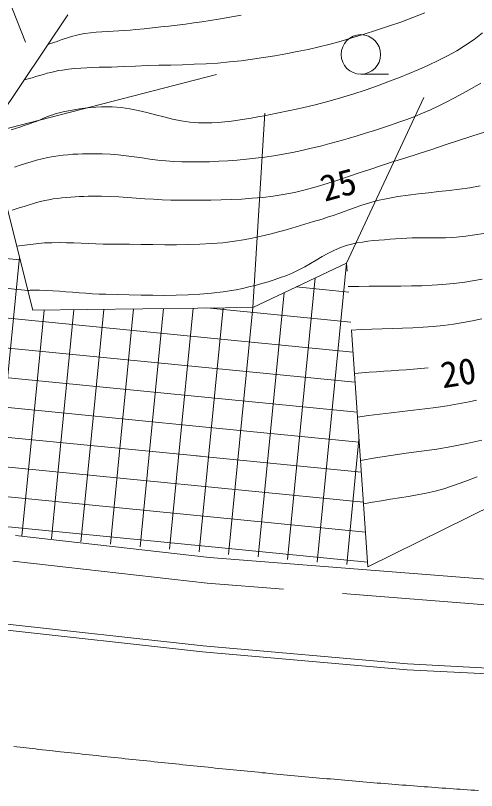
# Model space of a CAD drawing. Units: millimetres, scale not verified. Extents: x 40000 to 680000, y 20000 to 380000.
# Drawn here: x 312076 to 323740, y 253680 to 273287 of the extents above; entities that cross this region are included whole.
import ezdxf
from ezdxf.enums import TextEntityAlignment as Align

# ---------------------------------------------------------------- set-up
doc = ezdxf.new("R2010")
doc.units = ezdxf.units.MM
doc.header["$LTSCALE"] = 1000
doc.linetypes.add('CHAIN', pattern=[18.5, 12, -1.5, 3.5, -1.5])
doc.linetypes.add('DASHED', pattern=[7.5, 6, -1.5])
for name, color, linetype, lineweight in [('M-BGD', 7, 'Continuous', 13), ('M-BMK', 2, 'CHAIN', 13), ('M-STR-STRC', 7, 'Continuous', 13)]:
    doc.layers.add(name, color=color, linetype=linetype, lineweight=lineweight)
doc.styles.add('ＭＳ ゴシック', font='')
doc.styles.get('ＭＳ ゴシック').set_extended_font_data('MS Gothic')

msp = doc.modelspace()

# ---------------------------------------------------------------- linework, layer by layer
at = {"layer": 'M-BGD'}
for p, q in [((311371, 275037), (312328, 272614)), ((322129, 273234), (322430, 273356)), ((316585, 273098), (316793, 273127)), ((316793, 273127), (317001, 273159)), ((317001, 273159), (317209, 273193)), ((317209, 273193), (317498, 273244)), ((317498, 273244), (317787, 273296)), ((321824, 273121), (322129, 273234)), ((314979, 272917), (315123, 272930)), ((315123, 272930), (315332, 272953)), ((315332, 272953), (315541, 272975)), ((315541, 272975), (315750, 272998)), ((315750, 272998), (315959, 273021)), ((315959, 273021), (316168, 273045)), ((316168, 273045), (316377, 273071)), ((316377, 273071), (316585, 273098)), ((321207, 272914), (321516, 273015)), ((321516, 273015), (321824, 273121)), ((313364, 272716), (313443, 272741)), ((313443, 272741), (313523, 272764)), ((313523, 272764), (313604, 272785)), ((313604, 272785), (313685, 272803)), ((313685, 272803), (313827, 272828)), ((313827, 272828), (313970, 272848)), ((313970, 272848), (314113, 272863)), ((314113, 272863), (314257, 272874)), ((314257, 272874), (314401, 272883)), ((314401, 272883), (314546, 272891)), ((314546, 272891), (314691, 272898)), ((314691, 272898), (314835, 272907)), ((314835, 272907), (314979, 272917)), ((320588, 272721), (320897, 272817)), ((320897, 272817), (321207, 272914)), ((323684, 272684), (323893, 272846)), ((312891, 272553), (312970, 272579)), ((312970, 272579), (313049, 272606)), ((313049, 272606), (313128, 272633)), ((313128, 272633), (313206, 272661)), ((313206, 272661), (313285, 272689)), ((313285, 272689), (313364, 272716)), ((319759, 272496), (320037, 272565)), ((320037, 272565), (320313, 272640)), ((320313, 272640), (320588, 272721)), ((323466, 272534), (323684, 272684)), ((318918, 272318), (319200, 272373)), ((319200, 272373), (319480, 272431)), ((319480, 272431), (319759, 272496)), ((323008, 272266), (323240, 272395)), ((323240, 272395), (323466, 272534)), ((317786, 272144), (318070, 272182)), ((318070, 272182), (318353, 272223)), ((318353, 272223), (318636, 272269)), ((318636, 272269), (318918, 272318)), ((322771, 272145), (323008, 272266)), ((313570, 271945), (313725, 271957)), ((313725, 271957), (313880, 271965)), ((313880, 271965), (314035, 271971)), ((314035, 271971), (314191, 271976)), ((314191, 271976), (314347, 271979)), ((314347, 271979), (314502, 271983)), ((314502, 271983), (314658, 271988)), ((314658, 271988), (314813, 271995)), ((314813, 271995), (315110, 272009)), ((315110, 272009), (315408, 272019)), ((315408, 272019), (315706, 272027)), ((315706, 272027), (316004, 272034)), ((316004, 272034), (316302, 272042)), ((316302, 272042), (316600, 272053)), ((316600, 272053), (316897, 272066)), ((316897, 272066), (317194, 272085)), ((317194, 272085), (317490, 272111)), ((317490, 272111), (317786, 272144)), ((322284, 271923), (322529, 272031)), ((322529, 272031), (322771, 272145)), ((312590, 271742), (312685, 271770)), ((312685, 271770), (312780, 271797)), ((312780, 271797), (312876, 271824)), ((312876, 271824), (312971, 271848)), ((312971, 271848), (313068, 271871)), ((313068, 271871), (313165, 271892)), ((313165, 271892), (313262, 271908)), ((313262, 271908), (313416, 271929)), ((313416, 271929), (313570, 271945)), ((320813, 271803), (321513, 271800)), ((321790, 271721), (322038, 271820)), ((322038, 271820), (322284, 271923)), ((312303, 271662), (312399, 271687)), ((312399, 271687), (312494, 271714)), ((312494, 271714), (312590, 271742)), ((321235, 271507), (321543, 271623)), ((321543, 271623), (321790, 271721)), ((323629, 271446), (323848, 271573)), ((320611, 271297), (320924, 271398)), ((320924, 271398), (321235, 271507)), ((323407, 271323), (323629, 271446)), ((319977, 271113), (320295, 271202)), ((320295, 271202), (320611, 271297)), ((322960, 271088), (323184, 271204)), ((323184, 271204), (323407, 271323)), ((314109, 270968), (314248, 270975)), ((314248, 270975), (314387, 270978)), ((314387, 270978), (314525, 270976)), ((314525, 270976), (314746, 270959)), ((319336, 270953), (319657, 271031)), ((319657, 271031), (319977, 271113)), ((322573, 270901), (322768, 270992)), ((322768, 270992), (322960, 271088)), ((312953, 270754), (313018, 270776)), ((313018, 270776), (313082, 270797)), ((313082, 270797), (313148, 270814)), ((313148, 270814), (313283, 270846)), ((313283, 270846), (313419, 270874)), ((313419, 270874), (313556, 270900)), ((313556, 270900), (313694, 270922)), ((313694, 270922), (313832, 270942)), ((313832, 270942), (313970, 270957)), ((313970, 270957), (314109, 270968)), ((314746, 270959), (314965, 270927)), ((314965, 270927), (315182, 270883)), ((315182, 270883), (315399, 270831)), ((315399, 270831), (315615, 270775)), ((315615, 270775), (315832, 270720)), ((318368, 270751), (318692, 270814)), ((318692, 270814), (319014, 270881)), ((319014, 270881), (319336, 270953)), ((322176, 270735), (322376, 270816)), ((322376, 270816), (322573, 270901)), ((312511, 270576), (312575, 270600)), ((312575, 270600), (312638, 270625)), ((312638, 270625), (312701, 270651)), ((312701, 270651), (312764, 270678)), ((312764, 270678), (312827, 270704)), ((312827, 270704), (312890, 270729)), ((312890, 270729), (312953, 270754)), ((315832, 270720), (316048, 270667)), ((316048, 270667), (316266, 270623)), ((316266, 270623), (316485, 270590)), ((316485, 270590), (316705, 270573)), ((317040, 270573), (317207, 270582)), ((317207, 270582), (317374, 270596)), ((317374, 270596), (317540, 270615)), ((317540, 270615), (317707, 270637)), ((317707, 270637), (317873, 270662)), ((317873, 270662), (318039, 270690)), ((318039, 270690), (318204, 270720)), ((318204, 270720), (318368, 270751)), ((321568, 270515), (321772, 270585)), ((321772, 270585), (321975, 270658)), ((321975, 270658), (322176, 270735)), ((311969, 270391), (312078, 270428)), ((312078, 270428), (312186, 270464)), ((312186, 270464), (312295, 270501)), ((312295, 270501), (312403, 270538)), ((312403, 270538), (312511, 270576)), ((316705, 270573), (316872, 270570)), ((316872, 270570), (317040, 270573)), ((321159, 270380), (321364, 270446)), ((321364, 270446), (321568, 270515)), ((320492, 270175), (320723, 270244)), ((320723, 270244), (320954, 270315)), ((320954, 270315), (321159, 270380)), ((323286, 270123), (323625, 270235)), ((323625, 270235), (323965, 270347)), ((319793, 269984), (320027, 270045)), ((320027, 270045), (320260, 270108)), ((320260, 270108), (320492, 270175)), ((322608, 269900), (322947, 270011)), ((322947, 270011), (323286, 270123)), ((318849, 269780), (319086, 269824)), ((319086, 269824), (319323, 269873)), ((319323, 269873), (319558, 269927)), ((319558, 269927), (319793, 269984)), ((322268, 269790), (322608, 269900)), ((312469, 269585), (312609, 269625)), ((312609, 269625), (312750, 269661)), ((312750, 269661), (312891, 269694)), ((312891, 269694), (313034, 269720)), ((313034, 269720), (313156, 269739)), ((313156, 269739), (313279, 269754)), ((313279, 269754), (313402, 269766)), ((313402, 269766), (313526, 269776)), ((313526, 269776), (313649, 269783)), ((313649, 269783), (313773, 269787)), ((313773, 269787), (313897, 269790)), ((313897, 269790), (314021, 269790)), ((314021, 269790), (314145, 269789)), ((314145, 269789), (314269, 269787)), ((314269, 269787), (314471, 269778)), ((314471, 269778), (314673, 269761)), ((314673, 269761), (314875, 269738)), ((314875, 269738), (315076, 269712)), ((315076, 269712), (315277, 269683)), ((315277, 269683), (315478, 269655)), ((315478, 269655), (315680, 269629)), ((315680, 269629), (315881, 269607)), ((315881, 269607), (316083, 269591)), ((316985, 269589), (317219, 269599)), ((317219, 269599), (317452, 269612)), ((317452, 269612), (317685, 269630)), ((317685, 269630), (317917, 269651)), ((317917, 269651), (318149, 269677)), ((318149, 269677), (318381, 269707)), ((318381, 269707), (318611, 269740)), ((318611, 269740), (318849, 269780)), ((321587, 269573), (321927, 269681)), ((321927, 269681), (322268, 269790)), ((312052, 269454), (312191, 269498)), ((312191, 269498), (312330, 269542)), ((312330, 269542), (312469, 269585)), ((316083, 269591), (316286, 269583)), ((316286, 269583), (316519, 269581)), ((316519, 269581), (316752, 269583)), ((316752, 269583), (316985, 269589)), ((321044, 269395), (321315, 269486)), ((321315, 269486), (321587, 269573)), ((320230, 269121), (320502, 269211)), ((320502, 269211), (320773, 269303)), ((320773, 269303), (321044, 269395)), ((319684, 268953), (319958, 269034)), ((319958, 269034), (320230, 269121)), ((318852, 268758), (319131, 268813)), ((319131, 268813), (319409, 268879)), ((319409, 268879), (319684, 268953)), ((322530, 268804), (322791, 268832)), ((322791, 268832), (323051, 268861)), ((323051, 268861), (323312, 268893)), ((323312, 268893), (323571, 268931)), ((323571, 268931), (323829, 268975)), ((312814, 268605), (312920, 268626)), ((312920, 268626), (313030, 268645)), ((313030, 268645), (313140, 268660)), ((313140, 268660), (313251, 268673)), ((313251, 268673), (313361, 268684)), ((313361, 268684), (313473, 268693)), ((313473, 268693), (313584, 268700)), ((313584, 268700), (313695, 268705)), ((313695, 268705), (313807, 268710)), ((313807, 268710), (313918, 268713)), ((313918, 268713), (314030, 268715)), ((314030, 268715), (314249, 268715)), ((314249, 268715), (314469, 268709)), ((314469, 268709), (314688, 268698)), ((314688, 268698), (314907, 268684)), ((314907, 268684), (315126, 268668)), ((315126, 268668), (315345, 268652)), ((315345, 268652), (315565, 268637)), ((315565, 268637), (315784, 268625)), ((315784, 268625), (316003, 268617)), ((316003, 268617), (316223, 268615)), ((316223, 268615), (316486, 268616)), ((316486, 268616), (316750, 268617)), ((316750, 268617), (317014, 268619)), ((317014, 268619), (317278, 268624)), ((317278, 268624), (317542, 268632)), ((317542, 268632), (317806, 268644)), ((317806, 268644), (318068, 268662)), ((318068, 268662), (318330, 268686)), ((318330, 268686), (318592, 268718)), ((318592, 268718), (318852, 268758)), ((321237, 268605), (321493, 268660)), ((321493, 268660), (321750, 268705)), ((321750, 268705), (322009, 268743)), ((322009, 268743), (322269, 268775)), ((322269, 268775), (322530, 268804)), ((312091, 268394), (312193, 268426)), ((312193, 268426), (312296, 268459)), ((312296, 268459), (312399, 268492)), ((312399, 268492), (312502, 268523)), ((312502, 268523), (312606, 268553)), ((312606, 268553), (312710, 268581)), ((312710, 268581), (312814, 268605)), ((320532, 268381), (320671, 268431)), ((320671, 268431), (320811, 268480)), ((320811, 268480), (320952, 268526)), ((320952, 268526), (321093, 268568)), ((321093, 268568), (321237, 268605)), ((311988, 268362), (312091, 268394)), ((319974, 268181), (320114, 268228)), ((320114, 268228), (320254, 268278)), ((320254, 268278), (320393, 268329)), ((320393, 268329), (320532, 268381)), ((319394, 268006), (319613, 268072)), ((319613, 268072), (319832, 268137)), ((319832, 268137), (319974, 268181)), ((318734, 267814), (318954, 267876)), ((318954, 267876), (319174, 267940)), ((319174, 267940), (319394, 268006)), ((306388, 267675), (312195, 267105)), ((317844, 267609), (318068, 267652)), ((318068, 267652), (318291, 267701)), ((318291, 267701), (318513, 267755)), ((318513, 267755), (318734, 267814)), ((321694, 267634), (321834, 267644)), ((321834, 267644), (321974, 267653)), ((321974, 267653), (322115, 267658)), ((322115, 267658), (322255, 267660)), ((322255, 267660), (322396, 267660)), ((322396, 267660), (322536, 267660)), ((322536, 267660), (322677, 267660)), ((322677, 267660), (322817, 267661)), ((322817, 267661), (322958, 267664)), ((322958, 267664), (323098, 267671)), ((323098, 267671), (323238, 267682)), ((323238, 267682), (323467, 267707)), ((323467, 267707), (323696, 267738)), ((323696, 267738), (323924, 267773)), ((312100, 267448), (312171, 267457)), ((312171, 267457), (312241, 267466)), ((312241, 267466), (312312, 267476)), ((312312, 267476), (312382, 267486)), ((312382, 267486), (312453, 267496)), ((312453, 267496), (312523, 267505)), ((312523, 267505), (312594, 267514)), ((312594, 267514), (312664, 267522)), ((312664, 267522), (312735, 267528)), ((312735, 267528), (312806, 267532)), ((312806, 267532), (312992, 267539)), ((312992, 267539), (313178, 267541)), ((313178, 267541), (313364, 267538)), ((313364, 267538), (313550, 267533)), ((313550, 267533), (313736, 267527)), ((313736, 267527), (313922, 267519)), ((313922, 267519), (314108, 267511)), ((314108, 267511), (314294, 267505)), ((314294, 267505), (314480, 267500)), ((314480, 267500), (314666, 267499)), ((314666, 267499), (314962, 267499)), ((314962, 267499), (315258, 267495)), ((315258, 267495), (315554, 267492)), ((315554, 267492), (315850, 267488)), ((315850, 267488), (316146, 267488)), ((316146, 267488), (316441, 267491)), ((316441, 267491), (316737, 267499)), ((316737, 267499), (317031, 267515)), ((317031, 267515), (317325, 267539)), ((317325, 267539), (317618, 267574)), ((317618, 267574), (317844, 267609)), ((320286, 267409), (320444, 267464)), ((320444, 267464), (320579, 267502)), ((320579, 267502), (320716, 267532)), ((320716, 267532), (320853, 267556)), ((320853, 267556), (320992, 267576)), ((320992, 267576), (321132, 267592)), ((321132, 267592), (321272, 267605)), ((321272, 267605), (321413, 267615)), ((321413, 267615), (321554, 267625)), ((321554, 267625), (321694, 267634)), ((319833, 267186), (319981, 267267)), ((319981, 267267), (320132, 267342)), ((320132, 267342), (320286, 267409)), ((303619, 267193), (312390, 266332)), ((311714, 262457), (312177, 267176)), ((319541, 267015), (319687, 267101)), ((319687, 267101), (319833, 267186)), ((319245, 266851), (319394, 266931)), ((319394, 266931), (319541, 267015)), ((319710, 259459), (320452, 267021)), ((318624, 266602), (318782, 266656)), ((318782, 266656), (318938, 266713)), ((318938, 266713), (319093, 266777)), ((319093, 266777), (319245, 266851)), ((317982, 266419), (318144, 266460)), ((318144, 266460), (318305, 266504)), ((318305, 266504), (318465, 266551)), ((318465, 266551), (318624, 266602)), ((318962, 259524), (319662, 266648)), ((322357, 266451), (322622, 266463)), ((322622, 266463), (322887, 266480)), ((322887, 266480), (323152, 266504)), ((323152, 266504), (323396, 266534)), ((323396, 266534), (323639, 266571)), ((323639, 266571), (323881, 266613)), ((303513, 266450), (320612, 264772)), ((312390, 266332), (312419, 266333)), ((312419, 266333), (312449, 266334)), ((312449, 266334), (312478, 266335)), ((312478, 266335), (312507, 266336)), ((312507, 266336), (312536, 266337)), ((312536, 266337), (312565, 266338)), ((312565, 266338), (312594, 266339)), ((312594, 266339), (312623, 266339)), ((312623, 266339), (312652, 266339)), ((312652, 266339), (312681, 266339)), ((312681, 266339), (312850, 266333)), ((312850, 266333), (313017, 266325)), ((313017, 266325), (313185, 266313)), ((313185, 266313), (313353, 266300)), ((313353, 266300), (313521, 266286)), ((313521, 266286), (313688, 266272)), ((313688, 266272), (313856, 266259)), ((317033, 266261), (317327, 266296)), ((317327, 266296), (317492, 266321)), ((317492, 266321), (317656, 266350)), ((317656, 266350), (317819, 266383)), ((317819, 266383), (317982, 266419)), ((318215, 259588), (318871, 266276)), ((319177, 266420), (320506, 266289)), ((320496, 266430), (320762, 266435)), ((320762, 266435), (321028, 266438)), ((321028, 266438), (321294, 266439)), ((321294, 266439), (321560, 266440)), ((321560, 266440), (321826, 266441)), ((321826, 266441), (322092, 266444)), ((322092, 266444), (322357, 266451)), ((313856, 266259), (314024, 266248)), ((314024, 266248), (314192, 266239)), ((314192, 266239), (314360, 266234)), ((314360, 266234), (314657, 266227)), ((314657, 266227), (314954, 266219)), ((314954, 266219), (315252, 266213)), ((315252, 266213), (315550, 266208)), ((315550, 266208), (315847, 266206)), ((315847, 266206), (316144, 266210)), ((316144, 266210), (316441, 266219)), ((316441, 266219), (316737, 266235)), ((316737, 266235), (317033, 266261)), ((315446, 262091), (315817, 265873)), ((316193, 262018), (316572, 265883)), ((316721, 259717), (317327, 265893)), ((316921, 265888), (320559, 265531)), ((317468, 259653), (318081, 265903)), ((303407, 265707), (320665, 264013)), ((312461, 262384), (312799, 265832)), ((313207, 262311), (313554, 265842)), ((313954, 262238), (314308, 265852)), ((314700, 262164), (315063, 265863)), ((323159, 265477), (323399, 265517)), ((323399, 265517), (323637, 265563)), ((323637, 265563), (323873, 265616)), ((320573, 265330), (320832, 265343)), ((320832, 265343), (321091, 265352)), ((321091, 265352), (321351, 265359)), ((321351, 265359), (321610, 265367)), ((321610, 265367), (321869, 265375)), ((321869, 265375), (322128, 265385)), ((322128, 265385), (322387, 265399)), ((322387, 265399), (322645, 265418)), ((322645, 265418), (322903, 265444)), ((322903, 265444), (323159, 265477)), ((294951, 265029), (316723, 262893)), ((303300, 264963), (320718, 263254)), ((321585, 264299), (321772, 264312)), ((321772, 264312), (321959, 264325)), ((321959, 264325), (322146, 264339)), ((322146, 264339), (322333, 264354)), ((322333, 264354), (322519, 264371)), ((294725, 264298), (316756, 262136)), ((320651, 264229), (320837, 264246)), ((320837, 264246), (321024, 264260)), ((321024, 264260), (321211, 264274)), ((321211, 264274), (321398, 264287)), ((321398, 264287), (321585, 264299)), ((294499, 263566), (320878, 260978)), ((323557, 263515), (323742, 263555)), ((322146, 263299), (322429, 263334)), ((322429, 263334), (322712, 263372)), ((322712, 263372), (322995, 263414)), ((322995, 263414), (323276, 263461)), ((323276, 263461), (323557, 263515)), ((320727, 263129), (321011, 263166)), ((321011, 263166), (321294, 263200)), ((321294, 263200), (321578, 263233)), ((321578, 263233), (321862, 263266)), ((321862, 263266), (322146, 263299)), ((294272, 262835), (320931, 260219)), ((316723, 262893), (320772, 262495)), ((320457, 259395), (320767, 262556)), ((323500, 262455), (323876, 262546)), ((312239, 260120), (312461, 262384)), ((322735, 262319), (323119, 262381)), ((323119, 262381), (323500, 262455)), ((312985, 260047), (313207, 262311)), ((313732, 259975), (313954, 262238)), ((314479, 259911), (314700, 262164)), ((316650, 262146), (320825, 261737)), ((321187, 262099), (321572, 262159)), ((321572, 262159), (321960, 262212)), ((321960, 262212), (322348, 262264)), ((322348, 262264), (322735, 262319)), ((315226, 259846), (315446, 262091)), ((315973, 259782), (316193, 262018)), ((320805, 262029), (321187, 262099)), ((323444, 261496), (323756, 261616)), ((300214, 261498), (320984, 259460)), ((322912, 261314), (323130, 261384)), ((323130, 261384), (323444, 261496)), ((322242, 261160), (322467, 261204)), ((322467, 261204), (322691, 261255)), ((322691, 261255), (322912, 261314)), ((320881, 260929), (321107, 260972)), ((321107, 260972), (321334, 261011)), ((321334, 261011), (321561, 261047)), ((321561, 261047), (321789, 261083)), ((321789, 261083), (322016, 261120)), ((322016, 261120), (322242, 261160)), ((312079, 260128), (316986, 259576)), ((316986, 259576), (326365, 258841))]:
    msp.add_line(p, q, dxfattribs=at)
at = {"layer": 'M-BGD', "linetype": 'DASHED'}
for p, q in [((311387, 270308), (313400, 273300)), ((311387, 270308), (317163, 271793)), ((320455, 267023), (322409, 271214)), ((318386, 270817), (318082, 265903)), ((311387, 270308), (312518, 265828)), ((320455, 267023), (318082, 265903)), ((320992, 259337), (320455, 267023)), ((318082, 265903), (312518, 265828)), ((320992, 259337), (325514, 261573)), ((316924, 258929), (312006, 259482)), ((326333, 258191), (316924, 258929))]:
    msp.add_line(p, q, dxfattribs=at)
at = {"layer": 'M-BGD'}
msp.add_circle((320815, 272303), 500, dxfattribs=at)
at = {"layer": 'M-BMK'}
msp.add_lwpolyline([(312032, 254791), (312578, 254731), (312669, 254721), (312942, 254691), (313215, 254662), (313397, 254642), (313488, 254632), (313670, 254612), (313761, 254603), (313852, 254593), (313943, 254583), (314125, 254563), (314307, 254544), (314489, 254524), (314580, 254514), (314671, 254505), (314762, 254495), (314853, 254485), (314944, 254475), (315126, 254456), (315217, 254446), (315308, 254437), (315399, 254427), (315491, 254418), (315582, 254408), (315673, 254398), (315764, 254389), (315855, 254379), (315946, 254370), (316037, 254360), (316128, 254351), (316219, 254342), (316310, 254332), (316401, 254323), (316492, 254313), (316583, 254304), (316674, 254295), (316765, 254285), (316856, 254276), (316947, 254267), (317038, 254258), (317129, 254248), (317220, 254239), (317312, 254230), (317403, 254221), (317494, 254212), (317585, 254203), (317676, 254194), (317767, 254185), (317858, 254176), (317949, 254167), (318040, 254158), (318131, 254149), (318222, 254140), (318314, 254131), (318405, 254123), (318496, 254114), (318587, 254105), (318678, 254097), (318769, 254088), (318860, 254079), (318951, 254071), (319043, 254062), (319134, 254054), (319225, 254045), (319316, 254037), (319407, 254028), (319498, 254020), (319589, 254012), (319681, 254004), (319772, 253995), (319863, 253987), (319954, 253979), (320045, 253971), (320136, 253963), (320228, 253955), (320319, 253947), (320410, 253939), (320501, 253931), (320592, 253923), (320684, 253915), (320775, 253908), (320866, 253900), (320957, 253892), (321048, 253885), (321140, 253877), (321231, 253869), (321322, 253862), (321413, 253855), (321505, 253847), (321596, 253840), (321687, 253833), (321778, 253825), (321870, 253818), (321961, 253811), (322052, 253804), (322143, 253797), (322235, 253790), (322326, 253783), (322417, 253776), (322508, 253769), (322600, 253763), (322691, 253756), (322782, 253749), (322874, 253743), (322965, 253736), (323056, 253730), (323147, 253723), (323239, 253717), (323330, 253711), (323421, 253705), (323513, 253698), (323604, 253692), (323695, 253686), (323787, 253680)], dxfattribs=at)
at = {"layer": 'M-STR-STRC'}
for p, q in [((307835, 258331), (316825, 257336)), ((307818, 258182), (316811, 257187)), ((316825, 257336), (321994, 256886)), ((316811, 257187), (321984, 256736)), ((321994, 256886), (326143, 256666)), ((321984, 256736), (326139, 256516))]:
    msp.add_line(p, q, dxfattribs=at)

# ---------------------------------------------------------------- texts
at = {"layer": 'M-BGD', "style": 'ＭＳ ゴシック'}
for s, rotation, p in [('25', 15.145, (320381, 268499)), ('20', 8.911, (323361, 263729))]:
    msp.add_text(s, height=659.8, rotation=rotation, dxfattribs=at).set_placement(p, align=Align.BOTTOM_CENTER)

doc.saveas('drawing.dxf')
